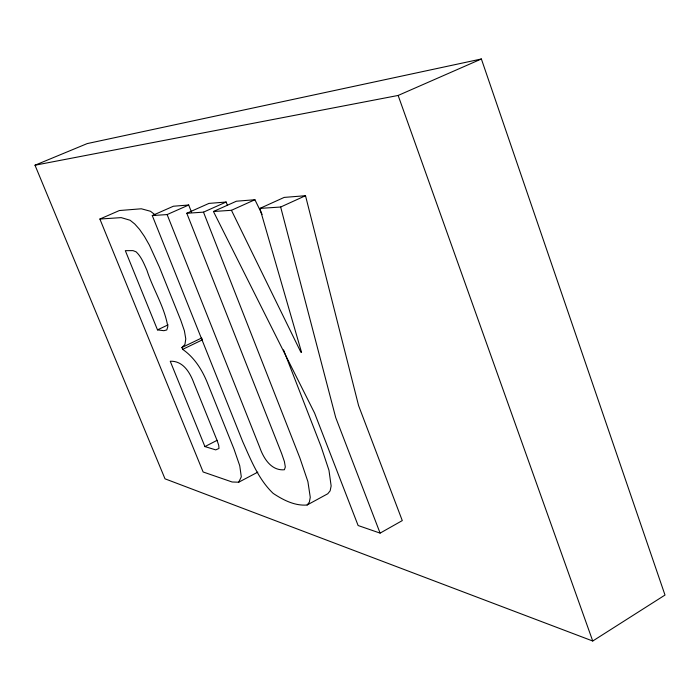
<?xml version="1.0" encoding="UTF-8"?>
<svg xmlns="http://www.w3.org/2000/svg" width="700" height="700" viewBox="0 0 700 700"><rect width="100%" height="100%" fill="white"/><g stroke="black" fill="none" stroke-linecap="round" stroke-linejoin="round"><path stroke-width="1.05" d="M238.709 482.213L241.299 476.849L239.75 465.78L233.966 448.98L207.112 382.156C201.845 369.425 194.171 357.28 182.656 349.37L181.904 347.506L184.931 344.461L185.78 338.905L184.406 330.838L180.775 320.259L159.442 267.207L149.38 245.114L144.436 236.443L139.562 229.407L134.776 224.009L130.112 220.255L121.179 217.621L99.881 219.039L203.114 471.975L232.094 481.985L238.709 482.213L257.81 472.133M307.108 505.006L309.365 502.136L310.266 497.306L307.904 481.653L299.898 457.984L203.49 212.153L186.795 213.264L281.654 453.582L284.41 461.589L285.32 466.979L284.401 469.761C271.18 470.942 263.533 458.238 259.744 447.414L167.125 214.576L152.268 215.556L242.716 441.63C250.889 459.812 258.44 479.386 273.192 493.404C283.185 500.001 294.796 506.048 307.108 505.006L327.766 493.762L330.137 490.84L331.144 485.975L328.974 470.321L321.134 446.731L283.535 349.869M592.734 641.016L665 595.053L481.373 58.984L87.194 143.596L35 165.218L164.999 478.817L592.734 641.016L398.142 95.454L35 165.218M380.109 533.12L402.281 520.599L358.584 405.598L305.506 195.711L284.183 197.409L259.901 208.407L301.551 352.371L300.904 352.284L231.446 210.298L213.447 211.496L314.571 413.044L358.12 525.525L380.109 533.12L335.72 417.576L280.656 207.025L259.901 208.407M204.916 446.582L215.74 449.881L219.013 448.438L218.715 445.296L217.114 440.536L193.804 382.839C189.928 372.426 182.989 360.675 170.24 361.244L204.916 446.582L217.079 440.344M182.656 349.37L202.379 339.85L201.635 338.004L181.904 347.506M157.5 329.875L163.835 330.697L166.793 329.945L167.816 326.646C164.535 306.801 153.037 289.31 146.939 270.305C144.016 263.804 141.418 256.821 136.106 251.834L133.018 250.626L125.326 250.67L157.5 329.875L168.123 324.844M280.656 207.025L305.506 195.711M231.446 210.298L254.914 199.736L262.106 214.428M213.447 211.496L236.39 201.215L254.914 199.736M203.49 212.153L226.144 202.029L227.334 205.091M186.795 213.264L208.95 203.403L226.144 202.029M167.125 214.576L188.694 205.013L191.502 212.126M152.268 215.556L173.399 206.229L188.694 205.013M398.142 95.454L481.373 58.984M99.881 219.039L119.385 210.534L141.347 208.784L150.5 211.278L155.242 214.97"/></g></svg>
